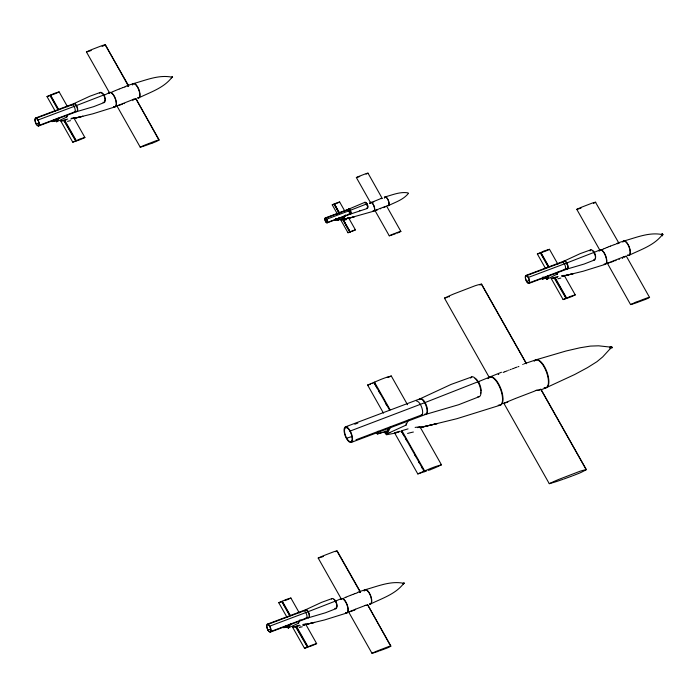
<?xml version="1.0" encoding="UTF-8"?>
<svg xmlns="http://www.w3.org/2000/svg" width="698" height="698" viewBox="0 0 698 698"><rect width="100%" height="100%" fill="white"/><g stroke="black" fill="none" stroke-linecap="round" stroke-linejoin="round"><path stroke-width="1.05" d="M661.966 234.537L662.228 235.043M661.896 235.174L661.8 234.755A1.335 0.445 -29.5 0 0 662.219 234.545L662.315 234.982A1.335 1.143 24.9 0 0 661.879 235.287L662.044 233.586L662.419 234.074M662.585 234.162C662.306 238.812 661.826 231.308 662.76 234.764M662.358 234.249L662.193 235.252M172.223 76.937L172.406 77.356M172.581 77.286L172.397 76.806M403.976 582.97L404.159 583.484M404.334 583.406L404.177 582.961M662.934 234.676L662.742 234.196M403.374 583.153L403.627 583.755M171.534 77.827L171.403 77.26A1.335 0.445 -29.5 0 0 171.865 77.138L171.97 77.504A1.335 1.143 24.9 0 0 171.525 77.879C163.341 88.184 150.183 92.258 138.797 97.851M403.287 583.982L403.182 583.423A1.335 0.445 -29.5 0 0 403.619 583.258L403.723 583.659A1.335 1.143 24.9 0 0 403.278 584.008C395.094 594.312 381.946 598.387 370.551 603.979M611.09 348.075L610.549 346.897L611.09 348.075A2.609 2.225 24.9 0 0 610.244 348.668L602.723 356.896L596.947 361.686L587.463 367.645L574.655 374.529L546.473 387.582M610.244 348.668L609.668 347.063M661.879 235.287L662.175 235.688M57.838 118.355L56.974 120.196L51.975 121.644M56.887 121.469A0.899 0.523 -84.4 0 1 56.756 121.147L58.108 118.241M57.192 121.565L58.772 118.163M57.245 121.539A8.097 2.705 -29.5 0 1 58.362 120.955L66.703 117.116L67.819 114.603M335.145 220.079L335.843 218.57L335.258 220.132M336.017 218.683L335.319 220.193L335.913 220.088A22.511 19.23 24.9 0 0 337.082 219.722M339.036 217.793L338.338 219.303L337.204 219.6M339.123 217.907L338.207 219.879L337.675 218.936M338.469 220.132L339.56 217.793M345.431 214.94L344.289 217.41L339.237 219.73A4.956 1.658 -29.5 0 0 338.504 220.123M346.662 438.196L351.949 436.52M349.942 431.137L424.654 402.711M377.801 431.294L376.955 433.144L377.269 433.763A4.022 3.438 24.9 0 0 377.662 433.728L377.836 433.702A12.957 11.072 24.9 0 0 378.796 433.502C382.033 432.071 385.305 431.626 385.767 433.886M377.731 431.818L376.885 433.633L377.766 431.888M378.717 431.277L377.452 433.999L387.067 431.128L388.742 427.525M288.736 626.324L289.591 624.474M288.649 627.589A0.899 0.523 -84.4 0 1 288.518 627.275L289.871 624.37M288.946 627.694L290.926 623.436M386.997 433.711L386.971 433.685A1.754 1.03 -84.4 0 1 386.648 432.969L389.283 427.316M288.998 627.668A8.097 2.705 -29.5 0 1 290.115 627.083L298.465 623.235L300.027 619.763M390.845 426.557L387.181 433.833M389.772 432.594L406.027 425.108L408.313 420.187M545.286 278.31L542.241 279.034L542.965 277.045M543.262 277.228L542.198 278.991L544.344 277.49M548.192 275.762L547.337 277.612L543.088 278.834A6.648 5.68 24.9 0 1 542.599 278.93L542.52 278.947M547.241 278.877A0.899 0.523 -84.4 0 1 547.119 278.554L548.471 275.658M549.125 275.57L547.546 278.973A8.097 2.705 -29.5 0 1 548.715 278.371L557.283 274A3.089 1.23 69.4 0 0 556.943 273.267M557.065 274.523L558.173 272.019M374.451 382.172L374.015 382.425M424.628 470.984L424.192 471.255M408.382 193.433C403.374 199.724 395.338 202.211 388.376 205.631M661.861 235.322C653.668 245.6 640.537 249.675 629.151 255.259M103.732 95.504L109.603 92.468M662.515 235.732L662.524 233.987M335.424 601.685L335.738 600.978L308.254 611.649M51.792 121.208L54.802 119.733M335.162 219.922L335.651 219.617A22.511 19.23 24.9 0 1 336.75 219.128L337.954 218.631M593.946 253.025L594.338 252.266L566.855 262.937M66.72 117.107L66.938 116.627A3.089 1.23 69.4 0 0 66.642 115.955M366.799 204.296L367.026 203.79L350.283 210.325M377.557 432.681L376.841 433.301L377.269 433.763A4.022 3.438 24.9 0 1 377.513 433.475L377.653 433.379A12.957 11.072 24.9 0 1 378.098 433.118M387.599 433.746L387.756 433.659A16.691 5.575 -29.5 0 1 389.772 432.594M128.458 86.186L105.415 44.785L103.941 45.571A11.351 3.787 -29.5 0 1 102.109 46.443M381.972 198.546L381.003 198.607M360.343 592.244L336.872 550.905A16.324 5.453 -29.5 0 0 333.618 551.813L323.645 555.652A37.962 12.677 -29.5 0 0 318.192 558.06L341.505 599.338M406.062 425.091L406.445 424.052A6.02 2.399 69.4 0 0 406.14 423.363M595.769 202.202L594.303 202.987M386.613 206.189L385.06 206.957M626.193 256.21L624.195 257.213M479.919 285.02L481.437 284.199L526.371 363.737M370.673 202.76L380.358 198.79M539.816 389.912L540.845 389.362L586.241 469.745L581.661 472.127A20.6 6.884 -29.5 0 1 579.043 473.296L573.137 475.617M335.703 551.699L337.169 550.914L360.5 592.079L359.505 592.253M600.865 250.233L601.336 249.989M539.17 390.243L538.655 390.505M111.174 92.476L112.029 92.057M343.119 598.509L343.782 598.186M366.467 605.515L367.698 604.817L390.662 646.139A16.324 5.453 -29.5 0 0 387.407 647.037L377.435 650.876A37.962 12.677 -29.5 0 0 371.982 653.293L348.668 612.015L351.478 611.221M134.574 99.448L135.901 98.767L159.205 140.019L157.739 140.804A11.351 3.787 -29.5 0 1 155.322 141.921L152.827 142.907M74.075 103.54L89.815 96.237L100.486 92.372M348.791 209.112L364.949 202.28M564.429 260.947L580.169 253.644L590.84 249.788M420.379 398.663L451.056 384.432L471.839 376.911M305.829 609.668L321.569 602.357L332.239 598.5M602.287 249.518L603.412 248.985M407.51 404.718L391.281 375.995L388.507 377.321M415.136 427.403L419.995 426.827L441.459 464.816L437.515 466.683A38.268 12.782 -29.5 0 1 430.09 469.754M298.465 623.235L298.665 622.677A3.089 1.23 69.4 0 0 298.395 622.075M489.42 377.714L444.46 298.125L448.395 296.292A64.434 21.516 -29.5 0 1 454.005 293.858L474.832 285.857A27.746 9.266 -29.5 0 1 478.078 284.854L481.515 284.042L526.432 363.562M515.438 398.471L503.843 403.243L549.274 483.67L553.209 481.838A64.434 21.516 -29.5 0 1 558.81 479.404L579.637 471.394A27.746 9.266 -29.5 0 1 582.882 470.4L586.32 469.588L540.924 389.222L536.841 390.374M112.596 91.787L115.554 90.496M383.464 413.12L367.637 385.095L368.858 384.537A51.975 17.354 -29.5 0 1 369.905 384.083L373.919 382.364L389.58 410.092M398.916 432.106L395.461 432.699A22.545 5.558 -19.6 0 0 394.579 432.865L417.805 473.925L419.036 473.366A51.975 17.354 -29.5 0 1 420.074 472.904L424.087 471.194L401.306 430.858M344.55 597.828L345.885 597.226M285.081 626.499L283.554 627.668L287.995 626.429M603.77 248.828L604.852 248.348M498.25 374.494L498.782 374.268M346.068 597.139L347.22 596.659M104.281 102.519L93.715 106.646L77.068 111.532M367.27 208.484L350.623 213.998M594.399 252.31L599.957 249.875M594.635 259.926L584.069 264.062L567.422 268.948M425.108 402.537L477.851 381.823A1.544 0.515 -29.5 0 1 478.348 381.71L489.612 377.086M479.238 396.673L458.647 404.727L426.208 414.237M335.773 600.987L341.357 598.587M336.035 608.647L325.469 612.774L308.821 617.66M285.744 626.202L287.035 625.67M75.977 140.76L73.918 141.642A18.802 6.282 -29.5 0 0 72.749 142.165M334.002 204.078L332.946 204.531A11.5 3.839 -29.5 0 0 332.239 204.846L337.439 214.068M349.75 231.963L348.695 232.417A11.5 3.839 -29.5 0 0 347.988 232.731L340.694 219.835A7.076 1.745 -19.6 0 1 340.964 219.765L342.229 219.381M566.331 298.177L564.272 299.058A18.802 6.282 -29.5 0 0 563.111 299.573L551.193 278.476L553.924 278.022M307.731 646.889L305.672 647.77A18.802 6.282 -29.5 0 0 304.511 648.285L292.593 627.197A11.569 2.853 -19.6 0 1 293.02 627.083L295.01 626.49M375.358 210.395L378.691 209.025M607.766 263.094L623.323 256.977M349.358 611.727L354.523 609.598M152.653 142.968L145.271 145.629A37.962 12.677 -29.5 0 1 140.228 147.165L116.915 105.887L132.969 99.57M605.375 248.13L606.902 247.493M624.204 256.69L626.298 256.105L649.559 297.435L648.093 298.212A11.351 3.787 -29.5 0 1 645.676 299.337L635.625 303.045A37.962 12.677 -29.5 0 1 630.582 304.581L607.365 263.259M541.316 389.746L546.037 387.774M76.501 105.529L104.019 94.876M566.392 263.94L567.657 263.416M115.877 90.365L119 89.108M53.606 93.75L50.509 95.05L58.536 109.263M79.354 139.338L76.265 140.638L64.591 119.977L67.741 119.044M338.225 219.242L337.998 218.84L335.633 219.861A4.066 3.473 24.9 0 0 335.38 220.01M384.214 207.315L383.377 207.646M543.96 251.167L540.871 252.467L548.89 266.671M569.708 296.755L566.619 298.055L554.945 277.385L555.372 277.263M285.36 599.879L282.271 601.179L290.289 615.392M347.857 596.397L350.754 595.237M55.273 119.541L56.355 119.105M545.635 276.949L546.15 276.74M490.048 376.903L501.461 372.261M503.136 372.453L504.436 371.929M607.129 247.406L608.228 246.961M636.035 302.164L645.999 298.343A16.324 5.453 -29.5 0 1 649.271 297.418L649.594 297.348M287.768 625.74L284.365 627.223A6.648 5.68 24.9 0 0 283.903 627.485M504.863 371.755L507.463 370.725M379.52 208.693L384.816 206.678M355.849 609.084L364.722 605.69M355.622 609.171L354.619 609.563M608.673 246.787L610.41 246.115M515.621 398.401L535.13 390.924M119.306 88.986L122.473 87.782M508.589 370.28L509.156 370.062M351.225 595.045L352.848 594.426M610.576 246.045L613.882 244.815M511.294 369.242L510.29 369.626M396.961 233.184L398.384 232.626A8.106 2.705 -29.5 0 0 400.861 231.422L386.64 206.146L385.348 206.503M619.004 259.324L619.51 259.132M38.425 125.623A3.848 1.527 69.4 0 0 37.648 119.759A3.848 1.527 69.4 0 0 35.162 120.667A3.848 1.527 69.4 0 0 38.425 125.623L74.869 111.846M326.996 222.618A2.356 0.934 69.4 0 0 326.516 219.032A2.356 0.934 69.4 0 0 324.989 219.591A2.356 0.934 69.4 0 0 326.996 222.618L349.279 214.19M528.787 283.03A3.848 1.527 69.4 0 0 528.011 277.176A3.848 1.527 69.4 0 0 525.515 278.083A3.848 1.527 69.4 0 0 528.787 283.03L565.223 269.254M512.323 368.849L513.353 368.465M350.928 441.686A7.495 2.984 69.4 0 0 349.419 430.273A7.495 2.984 69.4 0 0 344.559 432.045A7.495 2.984 69.4 0 0 350.928 441.686L352.961 440.918M356.006 439.775L421.924 414.848M353.022 594.364L354.863 593.675M270.187 631.742A3.848 1.527 69.4 0 0 269.411 625.888A3.848 1.527 69.4 0 0 266.915 626.795A3.848 1.527 69.4 0 0 270.187 631.742L306.623 617.974M35.589 118.032L73.848 103.636M38.015 120.012L76.265 105.616M36.148 124.026L38.948 122.97M38.573 126.006A4.258 1.693 69.4 0 0 37.709 119.524A4.258 1.693 69.4 0 0 34.952 120.527A4.258 1.693 69.4 0 0 38.573 126.006L76.832 111.61M325.251 217.977L348.651 209.164M326.734 219.181L350.134 210.377M325.6 221.641L327.31 220.996M327.083 222.854A2.6 1.038 69.4 0 0 326.551 218.884A2.6 1.038 69.4 0 0 324.867 219.495A2.6 1.038 69.4 0 0 327.083 222.854L350.483 214.042M525.943 275.44L564.202 261.052M528.369 277.42L566.628 263.033M526.501 281.434L529.302 280.378M528.927 283.414A4.258 1.693 69.4 0 0 528.072 276.931A4.258 1.693 69.4 0 0 525.315 277.935A4.258 1.693 69.4 0 0 528.927 283.414L567.186 269.018M345.397 426.897L419.934 398.855M351.207 442.436A8.289 3.298 69.4 0 0 349.532 429.811A8.289 3.298 69.4 0 0 344.166 431.765A8.289 3.298 69.4 0 0 351.207 442.436L425.754 414.385M267.343 624.16L305.602 609.764M269.768 626.141L308.027 611.745M267.901 630.146L270.702 629.099M270.327 632.126A4.258 1.693 69.4 0 0 269.472 625.652A4.258 1.693 69.4 0 0 266.715 626.656A4.258 1.693 69.4 0 0 270.327 632.126L308.586 617.73M35.729 118.416L71.693 104.953M325.347 218.204L347.334 209.976M526.091 275.823L562.047 262.361M345.676 427.647L347.709 426.888M354.811 424.227L357.865 423.084M572.404 475.896L563.984 478.968M267.491 624.544L303.447 611.073A3.848 1.527 69.4 0 1 306.57 614.266A3.848 1.527 69.4 0 1 305.846 618.105M360.508 210.438L359.81 210.691M514.025 368.212L515.325 367.733M380.742 208.65L380.244 208.833M70.777 119.009L73.875 117.997L84.894 137.489A24.011 8.018 -29.5 0 1 79.031 140.071L76.073 141.057L63.928 120.169M569.394 297.479A24.011 8.018 -29.5 0 0 575.248 294.896L564.237 275.405L561.698 276.26M616.072 260.424L615.2 260.738M419.995 426.827L417.622 427.665M395.469 233.743L393.62 234.406M122.961 87.608L124.628 87.014M124.628 103.409L123.982 103.644M515.918 367.514L517 367.122M336.096 203.537L335.459 203.764M569.411 297.435L566.427 298.474L554.64 277.472M430.09 469.745L428.302 470.382M284.906 600.612L285.063 600.559A24.011 8.018 -29.5 0 0 290.892 598.02L299.285 612.888M355.003 593.623L356.39 593.143M52.847 94.596L53.31 94.431A24.011 8.018 -29.5 0 0 59.138 91.9L67.532 106.759M543.358 251.952L542.25 252.344M613.908 261.209L613.254 261.436M354.872 610.069L353.938 610.401M379.538 650.876L387.085 648.041A11.351 3.787 -29.5 0 0 389.493 646.933L390.959 646.147L367.654 604.887L365.604 605.41M122.455 104.177L122.002 104.342M351.277 231.623L351.844 231.422A14.684 4.903 -29.5 0 0 355.413 229.869L348.677 217.951L345.981 218.788L354.191 216.904L342.317 219.608M393.349 234.502L392.346 234.851A23.217 7.757 -29.5 0 1 389.257 235.793L374.992 210.543L377.627 209.766M563.164 479.256L559.098 480.669A67.06 22.397 -29.5 0 1 553.584 482.458L549.274 483.67M56.381 120.248L56.425 119.445L52.559 121.12A6.648 5.68 24.9 0 0 52.149 121.356M359.749 176.498L359.444 176.603A23.217 7.757 -29.5 0 1 356.355 177.545L370.612 202.795M614.284 244.666L615.959 244.108M612.539 261.689L611.3 262.108M378.456 651.26L377.033 651.758A37.962 12.677 -29.5 0 1 371.982 653.293M52.018 94.884L50.317 95.469M56.241 120.3L54.557 120.867M373.788 201.827L373.133 202.045M337.954 220.219L337.457 219.512M385.628 431.32L384.816 431.608M323.488 556.437L323.235 556.524A37.962 12.677 -29.5 0 1 318.192 558.06M309.397 646.645L310.811 646.147A24.011 8.018 -29.5 0 0 316.648 643.608L305.637 624.117L302.915 625.024M518.047 366.755L518.884 366.467M334.839 203.982L334.263 204.174L339.603 213.632M349.663 232.181L348.651 232.521A11.5 3.839 -29.5 0 1 347.988 232.739M350.509 231.893L350.012 232.059L342.98 219.434M540.671 252.885L541.482 252.606M372.252 383.577L373.081 383.289M374.364 382.853L374.896 382.67M426.6 470.967L424.271 471.769L423.32 470.094M282.071 601.597L282.62 601.414M308.368 647.002L307.827 647.186L295.751 626.272M333.461 204.453L332.902 204.636A11.5 3.839 -29.5 0 1 332.231 204.854M421.339 472.773L424.227 471.682M545.478 278.092C548.968 276.609 544.475 277.307 542.965 278.502A6.648 5.68 24.9 0 0 542.503 278.764M370.455 384.188L369.757 384.424A43.52 14.536 -29.5 0 1 368.169 384.938M420.624 473.008L419.926 473.244A43.52 14.536 -29.5 0 1 418.346 473.759L417.805 473.925M127.245 85.671L133.222 83.664M124.942 86.91L125.684 86.665M121.129 104.639L119.899 105.04M337.361 219.634L335.738 220.044A4.066 3.473 24.9 0 1 335.441 220.106M617.599 243.087L623.576 241.08M523.98 363.859L535.619 359.941M358.999 591.799L364.975 589.793M352.883 610.767L351.827 611.108M356.957 592.951L357.437 592.794M54.374 120.928L53.563 121.19M115.004 106.899L92.851 113.809L73.447 118.547M373.831 211.162L349.079 218.142M605.367 264.315L583.205 271.225L563.801 275.963M500.134 405.215L456.963 418.678L420.248 427.665M346.766 613.027L324.605 619.937L303.176 625.129M610.427 262.396L607.269 263.303M285.578 627.38L288.152 626.525L288.178 625.574M133.458 83.594C145.69 80.287 158.237 74.703 171.158 77.033M385.113 196.906C392.599 194.89 400.268 191.47 408.173 192.901M623.811 241.002C636.044 237.695 648.59 232.12 661.512 234.441M536.073 359.793L565.869 351.042L580.021 347.77L590.412 346.095L598.596 345.815L609.537 347.019M365.211 589.714C377.444 586.407 389.999 580.832 402.912 583.162M387.224 377.164L391.281 375.995M368.178 384.938L367.637 385.095M133.85 99.282L135.944 98.697L158.908 140.01A16.324 5.453 -29.5 0 0 155.654 140.917L145.681 144.756A37.962 12.677 -29.5 0 0 140.228 147.165M385.401 206.495L385.444 206.477A8.228 2.504 -29.2 0 0 384.886 206.582M119.114 105.276L116.915 105.887M395.452 432.559L399.998 431.242M343.425 219.032L344.925 218.596M555.66 277.176L558.103 276.46M402.458 430.526L408.051 428.877M297.06 625.888L299.503 625.172M296.772 625.975L296.345 626.097L308.019 646.767L311.107 645.467A24.011 8.018 -29.5 0 1 316.639 643.626M53.467 121.216L52.725 121.417A6.648 5.68 24.9 0 1 52.237 121.522L52.184 121.531M507.804 402.153L506.809 402.441M285.22 627.336L284.487 627.546A6.648 5.68 24.9 0 1 283.999 627.65L283.938 627.65M371.86 202.446L371.127 202.656M63.701 120.231L61.276 120.937A11.569 2.853 -19.6 0 0 60.831 121.094L72.749 142.165A18.802 6.282 -29.5 0 0 73.84 141.816L75.794 141.153L63.841 120.553M553.697 277.743L551.638 278.345A11.569 2.853 -19.6 0 0 551.184 278.502M447.191 297.374L444.46 298.125M506.478 402.537L503.843 403.243M441.459 464.816L437.393 465.994A37.805 12.625 -29.5 0 0 430.666 468.419L424.646 470.949L401.9 430.683M616.927 243.82L618.096 243.541M73.543 118.433L82.896 116.278L73.709 118.372M562.858 276.076L573.259 273.695L563.042 276.024M419.673 427.604L437.576 423.494L419.716 427.56M303.22 625.033L314.658 622.407L303.421 624.963M63.492 120.702L65.952 120.143M342.221 219.678L344.777 219.067M553.68 278.223L555.704 277.769M295.079 626.935L298.116 626.263M127.437 86.194L128.746 85.95L105.119 44.777A16.324 5.453 -29.5 0 0 101.864 45.684L91.892 49.523A37.962 12.677 -29.5 0 0 86.439 51.94L109.752 93.218M557.353 277.342L556.725 277.472M297.706 626.263L296.737 626.464M65.533 120.222L64.425 120.44M555.608 277.691L554.779 277.856M402.118 431.495L400.966 431.713M63.562 120.606L60.874 121.068M554.16 277.97L566.148 298.561L564.193 299.233A18.802 6.282 -29.5 0 1 563.103 299.582M295.577 626.682L307.548 647.282L305.593 647.945A18.802 6.282 -29.5 0 1 304.502 648.294M295.324 626.734L292.628 627.188M396.246 432.917L386.683 434.723L384.999 431.381M342.133 219.591L340.746 219.826M395.461 432.699L394.588 432.821M71.379 118.285L73.875 117.997M347.15 218.134L348.599 217.959M561.742 275.701L564.237 275.405M303.141 624.413L305.375 624.143M171.848 77.618L171.865 77.138M478.715 381.78L478.776 381.823A2.373 0.794 -29.5 0 1 478.723 382.373A2.303 0.768 -29.5 0 1 478.505 382.67M337.945 220.298L337.378 219.416M386.648 434.697L386.116 433.816M287.253 626.438L288.152 627.982L287.157 626.481M337.457 219.006L337.858 219.826M55.57 120.414L56.747 121.949L56.268 121.19M384.415 431.652L385.662 433.685M546.141 278.136L546.752 279.27L545.714 277.656M546.098 277.455L547.136 279.444L546.377 278.162M55.779 120.108L56.198 121.059M287.541 626.228L288.518 628.113L287.846 626.778M662.088 235.558L661.966 235.182M610 347.438L610.017 347.464A2.609 0.873 -29.5 0 0 610.916 347.22L610.942 347.272M619.074 243.454L595.473 202.193A16.324 5.453 -29.5 0 0 592.218 203.092L582.245 206.931A37.962 12.677 -29.5 0 0 576.792 209.348L600.106 250.626M543.978 251.114A24.011 8.018 -29.5 0 1 549.492 249.326L557.885 264.176M548.68 267.055L540.584 252.589L538.524 253.47A18.802 6.282 -29.5 0 0 537.355 253.985L545.644 268.66M548.419 267.177L540.4 252.973L538.446 253.644A18.802 6.282 -29.5 0 1 537.355 253.993M382.216 198.407L367.986 173.13A10.322 3.446 -29.5 0 0 365.796 173.723L359.688 176.071A23.217 7.757 -29.5 0 0 356.355 177.545M339.734 213.396L334.386 203.921L336.27 203.127A14.684 4.903 -29.5 0 1 339.656 202.001L344.838 211.171M342.988 219.163L350.134 231.806L352.028 231.003A14.684 4.903 -29.5 0 1 355.404 229.886M334.211 203.991L339.568 213.492M342.805 219.216L349.96 231.876M334.098 204.235L339.001 212.916M342.709 219.486L349.846 232.111M390.112 409.813L374.477 382.129L380.497 379.599A37.805 12.625 -29.5 0 1 387.233 377.147M374.564 383.778L375.515 385.453M375.986 386.291L376.929 387.966M378.822 391.316L379.764 392.991M385.444 403.034L386.858 405.538M401.577 431.6L403.941 435.779M405.835 439.129L406.777 440.804M414.813 455.026L415.755 456.701M418.599 461.727L419.542 463.402M421.435 466.744L422.377 468.419M58.327 109.647L50.23 95.172L48.171 96.054A18.802 6.282 -29.5 0 0 47.002 96.577M58.065 109.761L50.047 95.565L48.092 96.228A18.802 6.282 -29.5 0 1 47.002 96.577L55.29 111.252M290.08 615.767L281.983 601.301L279.924 602.182A18.802 6.282 -29.5 0 0 278.755 602.697L287.044 617.381M289.818 615.889L281.8 601.693L279.846 602.357A18.802 6.282 -29.5 0 1 278.755 602.706M385.61 432.926L385.34 432.437M561.777 262.832A3.848 1.527 69.4 0 1 565.048 265.223A3.848 1.527 69.4 0 1 564.254 269.297M590.054 250.948A5.418 2.155 69.4 0 1 594.617 253.74A5.418 2.155 69.4 0 1 593.675 259.804M563.905 261.541A4.267 1.701 69.4 0 1 567.579 264.542A4.267 1.701 69.4 0 1 566.444 268.721M592.262 250.573A4.249 1.693 69.4 0 1 595.115 254.229A4.249 1.693 69.4 0 1 595.045 258.522M569.734 296.702A24.011 8.018 -29.5 0 1 575.239 294.914M549.492 249.308A24.011 8.018 -29.5 0 1 544.274 251.646M546.595 277.324A1.335 0.532 69.4 0 1 547.119 278.554M630.582 304.581A37.962 12.677 -29.5 0 1 636.044 302.155M593.693 203.293A11.351 3.787 -29.5 0 1 593.413 203.423M581.015 208.1A37.962 12.677 -29.5 0 1 576.792 209.348M622.721 258.26A10.33 2.487 -26.9 0 1 622.337 258.408M616.709 243.497A13.454 5.296 -31.2 0 1 617.224 243.366M623.436 256.82A13.454 4.083 -29.2 0 1 624.326 256.541M557.868 278.807A19.125 8.742 -22.6 0 1 560.834 278.074M599.015 250.94A7.704 3.071 69.4 0 1 605.489 255.904A7.704 3.071 69.4 0 1 604.093 264.184M599.207 250.931A7.713 3.071 69.4 0 1 605.62 255.547A7.713 3.071 69.4 0 1 604.512 264.184M622.756 241.883A7.626 3.036 69.4 0 1 629.203 247.467A7.626 3.036 69.4 0 1 627.476 255.136M622.948 241.883A7.617 3.028 69.4 0 1 629.334 247.118A7.617 3.028 69.4 0 1 627.895 255.136M563.556 262.09A4.258 1.693 69.4 0 1 567.151 264.106A4.258 1.693 69.4 0 1 566.383 268.896M331.629 599.128A5.418 2.155 69.4 0 1 336.288 603.177A5.418 2.155 69.4 0 1 334.804 608.359M305.253 610.418A4.267 1.701 69.4 0 1 308.952 613.167A4.267 1.701 69.4 0 1 307.792 617.398M334.002 599.373A4.249 1.693 69.4 0 1 336.759 603.753A4.249 1.693 69.4 0 1 336.078 607.33M285.377 599.826A24.011 8.018 -29.5 0 1 290.892 598.038M287.925 625.958A1.335 0.532 69.4 0 1 288.527 627.266M357.69 592.332A13.454 5.296 -31.2 0 1 358.624 592.087M364.836 605.532A13.454 4.083 -29.2 0 1 365.726 605.253M300.315 625.87A21.184 6.552 -19.8 0 1 299.974 625.949M299.268 627.519A19.125 8.742 -22.6 0 1 302.234 626.795M340.493 599.486A7.704 3.071 69.4 0 1 346.95 604.782A7.704 3.071 69.4 0 1 345.493 612.896M340.711 599.39A7.713 3.071 69.4 0 1 347.185 604.695A7.713 3.071 69.4 0 1 345.728 612.818M364.042 590.84A7.626 3.036 69.4 0 1 370.306 595.394A7.626 3.036 69.4 0 1 369.434 604.084M364.243 590.857A7.617 3.028 69.4 0 1 370.533 595.315A7.617 3.028 69.4 0 1 369.574 603.962M305.043 610.453A4.258 1.693 69.4 0 1 308.769 613.385A4.258 1.693 69.4 0 1 307.478 617.407M71.58 105.084A3.848 1.527 69.4 0 1 74.677 107.78A3.848 1.527 69.4 0 1 74.267 112.029M99.779 93.244A5.418 2.155 69.4 0 1 104.456 96.821A5.418 2.155 69.4 0 1 103.051 102.231M73.473 104.351A4.267 1.701 69.4 0 1 77.138 106.89A4.267 1.701 69.4 0 1 76.143 111.34M101.638 93.183A4.249 1.693 69.4 0 1 104.787 96.909A4.249 1.693 69.4 0 1 104.368 101.201M79.371 139.295A24.011 8.018 -29.5 0 1 84.886 137.506M53.624 93.698A24.011 8.018 -29.5 0 1 59.129 91.918M56.206 119.873A1.335 0.532 69.4 0 1 56.765 121.138M91.211 50.5A37.962 12.677 -29.5 0 1 86.439 51.931M133.135 100.521A10.33 2.487 -26.9 0 1 132.829 100.652M125.937 86.203A13.454 5.296 -31.2 0 1 126.862 85.959M133.082 99.404A13.454 4.083 -29.2 0 1 133.972 99.125M67.505 121.4A19.125 8.742 -22.6 0 1 70.481 120.667M108.809 93.2A7.704 3.071 69.4 0 1 115.353 99.099A7.704 3.071 69.4 0 1 113.451 106.611M109.001 93.183A7.713 3.071 69.4 0 1 115.598 99.02A7.713 3.071 69.4 0 1 113.582 106.471M132.254 84.807A7.626 3.036 69.4 0 1 138.518 89.187A7.626 3.036 69.4 0 1 137.681 97.956M132.463 84.816A7.617 3.028 69.4 0 1 138.745 89.108A7.617 3.028 69.4 0 1 137.811 97.833M73.29 104.325A4.258 1.693 69.4 0 1 76.998 107.222A4.258 1.693 69.4 0 1 75.768 111.314M416.566 401.036A7.495 2.984 69.4 0 1 421.932 407.972A7.495 2.984 69.4 0 1 421.095 415.223M470.644 378.133A10.557 4.197 69.4 0 1 479.351 384.999A10.557 4.197 69.4 0 1 477.886 396.656M419.437 399.631A8.315 3.307 69.4 0 1 426.216 404.849A8.315 3.307 69.4 0 1 425.326 414.272M474.98 378.517A8.28 3.298 69.4 0 1 481.158 391.002M480.905 392.677A8.28 3.298 69.4 0 1 480.564 393.41M385.924 431.015A2.609 1.038 69.4 0 1 386.657 432.961M449.512 296.694A67.06 22.397 -29.5 0 1 448.779 296.92M522.75 364.531A26.21 10.313 -31.2 0 1 523.072 364.452M535.34 390.618A26.21 7.966 -29.2 0 1 537.076 390.069M407.588 433.458A37.256 17.022 -22.6 0 1 413.373 432.036M487.989 378.674A15.016 5.977 69.4 0 1 500.353 388.76A15.016 5.977 69.4 0 1 498.206 405.18M488.766 377.923A15.033 5.985 69.4 0 1 500.841 388.681A15.033 5.985 69.4 0 1 499.183 405.154M534.179 361.224A14.859 5.916 69.4 0 1 546.377 371.807A14.859 5.916 69.4 0 1 544.126 387.739M534.904 360.683A14.833 5.907 69.4 0 1 546.726 371.406A14.833 5.907 69.4 0 1 545.26 387.704M419.088 399.649A8.289 3.298 69.4 0 1 426.016 405.695A8.289 3.298 69.4 0 1 424.375 414.246M350.064 211.154A1.3 0.515 69.4 0 1 350.317 212.009M347.142 210.386A2.356 0.934 69.4 0 1 348.424 210.386A2.356 0.934 69.4 0 1 349.515 213.239A2.356 0.934 69.4 0 1 348.572 214.138M364.513 202.813A3.316 1.317 69.4 0 1 367.375 205.003A3.316 1.317 69.4 0 1 366.511 208.309M348.398 209.758A2.609 1.038 69.4 0 1 349.768 209.601A2.609 1.038 69.4 0 1 351.042 212.733A2.609 1.038 69.4 0 1 350.064 213.885M366.101 203.921A2.015 0.803 69.4 0 1 366.302 204.174M366.808 205.186A2.015 0.803 69.4 0 1 366.93 205.57M365.525 202.848A2.6 1.038 69.4 0 1 367.584 205.064A2.6 1.038 69.4 0 1 367.148 207.655M339.656 201.992A14.684 4.903 -29.5 0 1 336.078 203.572M343.878 216.127A1.893 0.75 69.4 0 1 344.411 217.069M389.257 235.793A23.217 7.757 -29.5 0 1 392.59 234.31L398.689 231.98A10.322 3.446 -29.5 0 1 400.888 231.378M367.959 173.174A8.106 2.705 -29.5 0 1 366.075 174.134M380.515 198.511A8.228 3.237 -31.2 0 1 381.082 198.354M345.92 218.902A12.957 4.005 -19.8 0 1 344.69 219.181M344.777 220.036A11.7 5.348 -22.6 0 1 346.592 219.582M369.818 203.493A4.712 1.876 69.4 0 1 373.744 205.622A4.712 1.876 69.4 0 1 373.055 211.084M369.957 203.432A4.72 1.876 69.4 0 1 373.936 205.674A4.72 1.876 69.4 0 1 373.081 210.979M384.31 197.892A4.668 1.858 69.4 0 1 388.263 200.466A4.668 1.858 69.4 0 1 387.355 205.552M384.441 197.909A4.659 1.85 69.4 0 1 388.332 200.247A4.659 1.85 69.4 0 1 387.608 205.552M348.276 209.732A2.6 1.038 69.4 0 1 350.501 211.145A2.6 1.038 69.4 0 1 349.942 213.937M611.596 346.688L612.207 347.726L611.596 346.688"/></g></svg>
